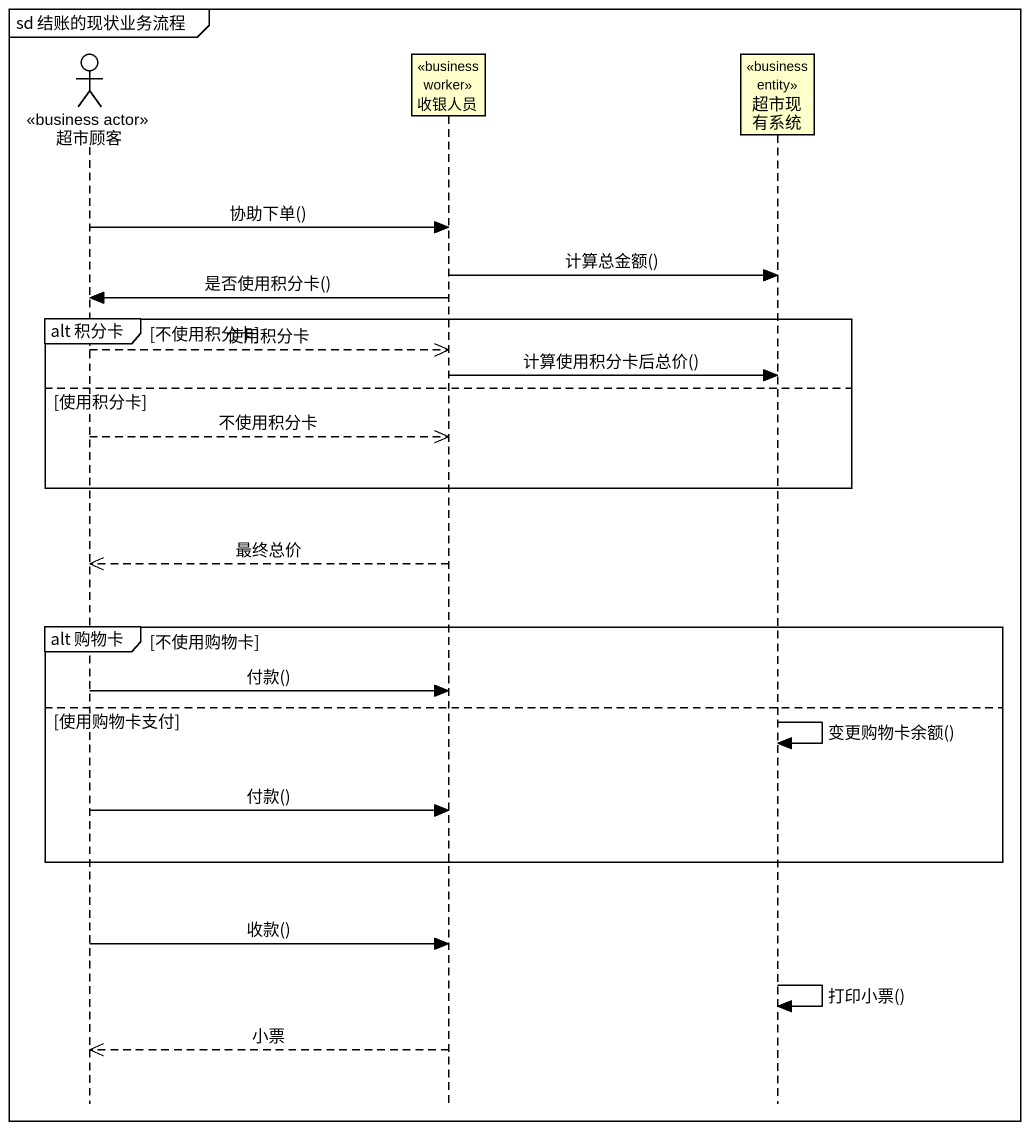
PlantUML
@startuml
mainframe sd 结账的现状业务流程
hide footbox
actor 超市顾客 <<business actor>>
participant 收银人员 <<business worker>>
participant 超市现有系统 <<business entity>>

超市顾客 -> 收银人员 : 协助下单()
收银人员 -> 超市现有系统 : 计算总金额()
收银人员 -> 超市顾客 : 是否使用积分卡()
group alt 积分卡 [不使用积分卡]
  超市顾客 -->> 收银人员 : 使用积分卡
  收银人员 -> 超市现有系统 : 计算使用积分卡后总价()
else 使用积分卡
  超市顾客 -->> 收银人员 : 不使用积分卡
end
收银人员 -->> 超市顾客 : 最终总价
group alt 购物卡 [不使用购物卡]
  超市顾客 -> 收银人员 : 付款()
else 使用购物卡支付
  超市现有系统 -> 超市现有系统 : 变更购物卡余额()
  超市顾客 -> 收银人员 : 付款()
end
超市顾客 -> 收银人员 : 收款()
超市现有系统 -> 超市现有系统 : 打印小票()
收银人员 -->> 超市顾客 : 小票
@enduml
